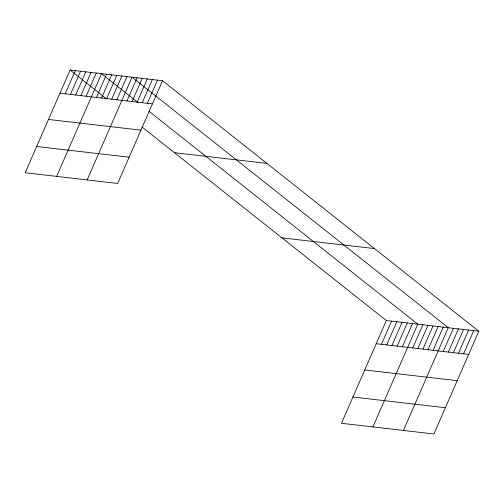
<?xml version="1.0" encoding="UTF-8"?>
<svg xmlns="http://www.w3.org/2000/svg" width="504" height="504" viewBox="0 0 504 504"><rect width="100%" height="100%" fill="white"/><g stroke="black" fill="none" stroke-linecap="round" stroke-linejoin="round"><path stroke-width="0.76" d="M162.54 80.722L70.081 70.018L25.2 172.752L117.659 183.456L162.54 80.722L478.8 331.248L433.919 433.982L341.46 423.278L386.341 320.544L478.8 331.248M65.199 93.801L75.323 70.623M70.434 94.406L80.558 71.234M75.676 95.01L85.8 71.839M80.917 95.621L91.041 72.444M86.153 96.226L96.277 73.055M56.637 176.394L101.518 73.66L137.964 102.526M96.478 97.423L106.602 74.245M101.562 98.009L111.686 74.838M106.653 98.601L116.777 75.424M111.737 99.187L121.861 76.016M116.821 99.779L126.945 76.602M87.148 179.922L132.029 77.194L448.289 327.713L403.408 430.447M126.989 100.951L137.113 77.78M132.079 101.543L142.204 78.372M137.164 102.129L147.288 78.958M142.248 102.722L152.372 79.55M147.332 103.307L157.456 80.136M381.452 344.32L391.576 321.149M386.694 344.931L396.818 321.754M391.936 345.536L402.06 322.365M397.171 346.141L407.295 322.969M402.413 346.752L412.537 323.574M372.897 426.913L417.778 324.185L149.008 111.277M412.738 347.943L422.862 324.771M417.822 348.535L427.946 325.364M422.906 349.121L433.031 325.949M427.99 349.713L438.115 326.542M433.081 350.299L443.205 327.127M443.249 351.477L453.373 328.306M448.333 352.069L458.457 328.891M453.417 352.655L463.541 329.484M458.508 353.247L468.632 330.07M463.592 353.833L473.716 330.662M59.957 93.19L152.416 103.9M48.491 119.448L140.95 130.152M174.447 152.693L266.906 163.397M36.672 146.494L129.131 157.204M281.975 237.869L374.434 248.579M376.217 343.715L468.676 354.425M364.745 369.974L457.204 380.678M352.926 397.02L445.385 407.73M70.081 70.018L106.527 98.891M141.87 126.882L386.341 320.544"/></g></svg>
